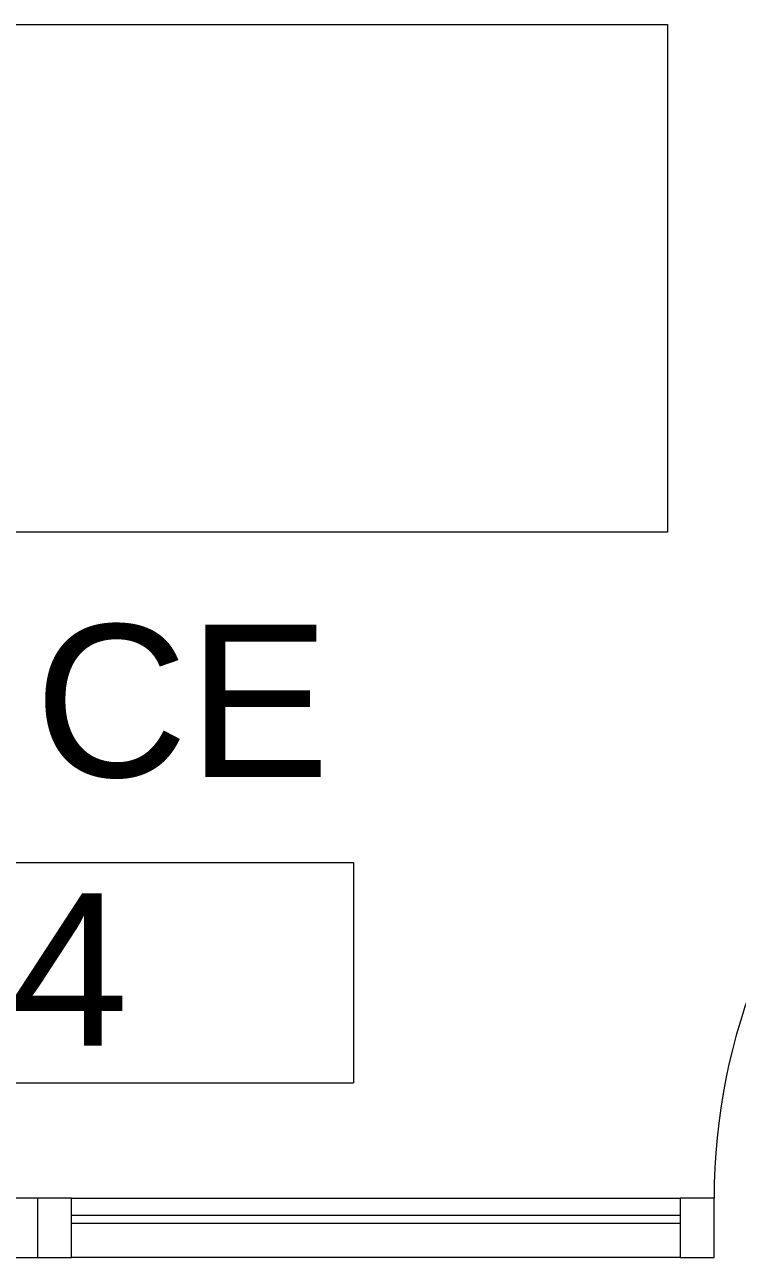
# Model space of a CAD drawing. Header units: inches. Extents: x 1 to 4637, y -664 to 702.
# Drawn here: x 1563.8 to 1605.9, y 526.5 to 599.4 of the extents above; entities that cross this region are included whole.
import ezdxf

# ---------------------------------------------------------------- set-up
doc = ezdxf.new("R2010")
doc.units = ezdxf.units.IN
doc.header["$MEASUREMENT"] = 0
for name, color, linetype, lineweight in [('A-AREA-IDEN', 2, 'Continuous', 20), ('A-DOOR', 31, 'Continuous', 9), ('A-DOOR-FRAM', 31, 'Continuous', 9), ('A-GLAZ', 151, 'Continuous', 9), ('I-FURN', 30, 'Continuous', 9), ('I-WALL', 2, 'Continuous', 9)]:
    doc.layers.add(name, color=color, linetype=linetype, lineweight=lineweight)
doc.styles.add('Arial', font='arial.ttf', dxfattribs={"height": 9})

# ---------------------------------------------------------------- blocks, each defined once
blk = doc.blocks.new('Single-Flush - With Sidelight - 36_ x 96_-2457192-New Construction - Tel_Data_Elec Plan')
at = {"layer": 'A-DOOR', "color": 250, "lineweight": 20}
for p, q in [((-16, -1.75), (-18, -1.75)), ((-18, -1.75), (-18, -37.75)), ((-16, -37.75), (-16, -1.75)), ((-16, -37.75), (-18, -37.75))]:
    blk.add_line(p, q, dxfattribs=at)
at = {"layer": 'A-DOOR'}
blk.add_arc((-18, -1.75), 36, 270, 0, dxfattribs=at)
at = {"layer": 'A-DOOR-FRAM', "color": 250, "lineweight": 20}
blk.add_line((58, 1.75), (58, -1.75), dxfattribs=at)
at = {"layer": 'A-GLAZ', "color": 250, "lineweight": 20}
for p, q in [((20, -0.75), (20, -0.25)), ((20, -0.25), (56, -0.25)), ((56, -0.25), (56, -0.75)), ((56, -0.75), (20, -0.75))]:
    blk.add_line(p, q, dxfattribs=at)
blk = doc.blocks.new('Desk - Group 3 - No Side Chairs-V2-New Construction - Tel_Data_Elec Plan')
at = {"layer": 'I-FURN'}
for p, q in [((10.904, 0), (72, 0)), ((72, 0), (72, -30)), ((72, -30), (0, -30))]:
    blk.add_line(p, q, dxfattribs=at)
blk = doc.blocks.new('FORM Room Tag - Name _ Number-2260771-New Construction - Tel_Data_Elec Plan')
at = {"layer": 'A-AREA-IDEN'}
for p, q in [((-0.24443, -0.02311), (-0.24443, -0.15886)), ((-0.24443, -0.02311), (0.2515, -0.02311)), ((0.2515, -0.02311), (0.2515, -0.15886)), ((-0.24443, -0.15886), (0.2515, -0.15886))]:
    blk.add_line(p, q, dxfattribs=at)

msp = doc.modelspace()

# ---------------------------------------------------------------- linework, layer by layer
at = {"layer": 'I-WALL', "color": 250, "lineweight": 20}
for p, q in [((1566.536, 530.022), (1529.786, 530.022)), ((1566.536, 526.522), (1566.536, 530.022)), ((1604.536, 530.022), (1602.536, 530.022)), ((1602.536, 530.022), (1602.536, 526.522)), ((1604.536, 526.522), (1604.536, 530.022)), ((1489.536, 526.522), (1566.536, 526.522)), ((1602.536, 526.522), (1604.536, 526.522))]:
    msp.add_line(p, q, dxfattribs=at)
at = {"layer": 'I-WALL', "lineweight": 13}
for p, q in [((1566.536, 530.022), (1602.536, 530.022)), ((1602.536, 526.522), (1566.536, 526.522))]:
    msp.add_line(p, q, dxfattribs=at)

# ---------------------------------------------------------------- block references
at = {"layer": 'A-AREA-IDEN', "xscale": 95.99999999999994, "yscale": 95.99999999999994, "zscale": 95.99999999999994}
msp.add_blockref('FORM Room Tag - Name _ Number-2260771-New Construction - Tel_Data_Elec Plan', (1559.073, 552.089), dxfattribs=at)
at = {"layer": 'A-DOOR', "lineweight": 13, "rotation": 180}
msp.add_blockref('Single-Flush - With Sidelight - 36_ x 96_-2457192-New Construction - Tel_Data_Elec Plan', (1622.536, 528.272), dxfattribs=at)
at = {"layer": 'I-FURN'}
msp.add_blockref('Desk - Group 3 - No Side Chairs-V2-New Construction - Tel_Data_Elec Plan', (1529.786, 599.397), dxfattribs=at)

# ---------------------------------------------------------------- texts
at = {"layer": 'A-AREA-IDEN', "lineweight": 9, "char_height": 9, "attachment_point": 1, "style": 'Arial'}
for s, insert, width in [('OFFICE', (1535.708, 563.924), 56.358), ('844', (1548.927, 548.046), 25.452)]:
    msp.add_mtext(s, dxfattribs=dict(at, insert=insert, width=width))

doc.saveas('drawing.dxf')
